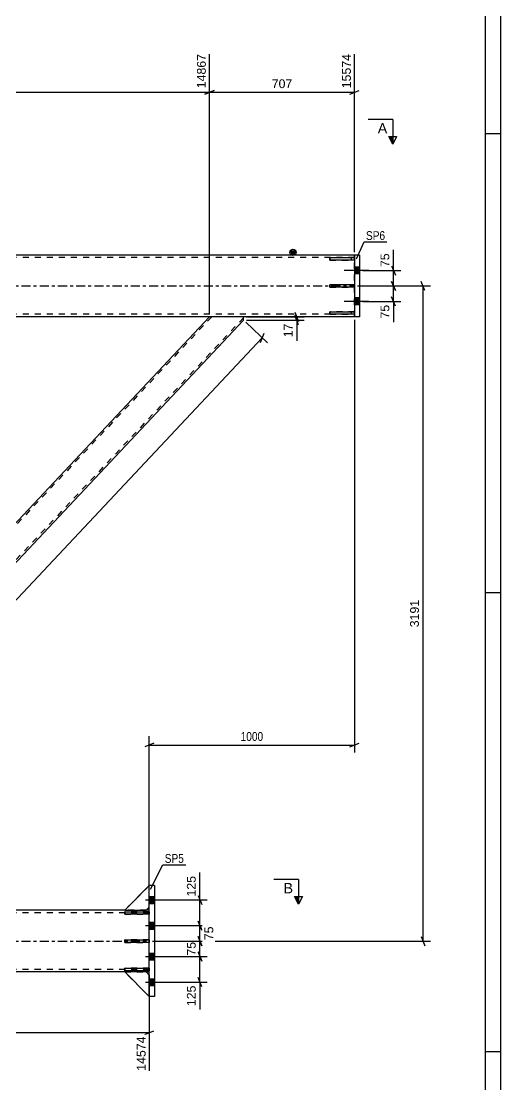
# Model space of a CAD drawing. Header units: millimetres. Extents: x -106 to 1083, y -547 to 294.
# Drawn here: x 927.3 to 1083, y -259.3 to 85.9 of the extents above; entities that cross this region are included whole.
import ezdxf

# ---------------------------------------------------------------- set-up
doc = ezdxf.new("R2010")
doc.units = ezdxf.units.MM
doc.linetypes.add('DXK_LINE_DOT2', pattern=[3.9198, 1.9599, -1.9599])
doc.linetypes.add('DXK_LINE_DOT3', pattern=[5.9187, 2.979, -0.9799, 0.9799, -0.9799])
doc.styles.add('Arial', font='ARIAL.TTF', dxfattribs={"height": 0.2})
doc.styles.add('Arial Narrow', font='ARIALN.TTF', dxfattribs={"height": 0.2})

# ---------------------------------------------------------------- blocks, each defined once
blk = doc.blocks.new('Unknown-761556658-1163')
at = {"color": 5, "linetype": 'Continuous'}
for p, q in [((1083, -546.62), (1083, 294.38)), ((1078, -541.62), (1078, 289.38)), ((1083, 49.38), (1078, 49.38)), ((1083, -99.62), (1078, -99.62)), ((1083, -248.62), (1078, -248.62))]:
    blk.add_line(p, q, dxfattribs=at)
blk = doc.blocks.new('Part-761556658-1664 - 1390')
at = {"color": 7, "linetype": 'DXK_LINE_DOT2'}
for p, q in [((1035.51, -8.37), (1027.51, -8.37)), ((1027.51, -8.37), (1027.51, -9.17)), ((1027.51, -9.17), (1035.51, -9.17)), ((1034.51, -9.17), (1034.51, -8.37)), ((1035.51, -9.17), (1035.51, -8.37))]:
    blk.add_line(p, q, dxfattribs=at)
blk = doc.blocks.new('Part-761556658-1393 - 1390')
at = {"color": 7, "linetype": 'DXK_LINE_DOT2'}
for p, q in [((968.84, -221.48), (960.84, -221.48)), ((960.84, -221.48), (960.84, -222.28)), ((960.84, -222.28), (968.84, -222.28)), ((967.84, -222.28), (967.84, -221.48)), ((968.84, -222.28), (968.84, -221.48))]:
    blk.add_line(p, q, dxfattribs=at)
blk = doc.blocks.new('Part-761556658-1655 - 1390')
at = {"color": 7, "linetype": 'DXK_LINE_DOT2'}
for p, q in [((968.84, -194.67), (960.84, -202.67)), ((968.84, -201.67), (968.84, -194.67)), ((960.84, -202.67), (967.84, -202.67)), ((967.84, -202.67), (968.84, -201.67))]:
    blk.add_line(p, q, dxfattribs=at)
blk = doc.blocks.new('Part-761556658-1394 - 1390')
at = {"color": 2, "linetype": 'Continuous'}
for p, q in [((960.84, -203.15), (968.84, -203.15)), ((960.84, -203.95), (960.84, -203.15)), ((968.84, -203.15), (968.84, -203.95)), ((968.84, -203.95), (960.84, -203.95))]:
    blk.add_line(p, q, dxfattribs=at)
at = {"color": 7, "linetype": 'DXK_LINE_DOT2'}
blk.add_line((967.84, -203.95), (967.84, -203.15), dxfattribs=at)
blk = doc.blocks.new('Part-761556658-1662 - 1390')
at = {"color": 7, "linetype": 'DXK_LINE_DOT2'}
for p, q in [((1035.51, 0.4), (1027.51, 0.4)), ((1027.51, 0.4), (1027.51, -0.4)), ((1034.51, -0.4), (1034.51, 0.4)), ((1035.51, -0.4), (1035.51, 0.4)), ((1027.51, -0.4), (1035.51, -0.4))]:
    blk.add_line(p, q, dxfattribs=at)
blk = doc.blocks.new('Part-761556658-1395 - 1390')
at = {"color": 2, "linetype": 'Continuous'}
for p, q in [((960.84, -212.31), (968.84, -212.31)), ((960.84, -213.11), (960.84, -212.31)), ((968.84, -213.11), (960.84, -213.11)), ((968.84, -212.31), (968.84, -213.11))]:
    blk.add_line(p, q, dxfattribs=at)
at = {"color": 7, "linetype": 'DXK_LINE_DOT2'}
blk.add_line((967.84, -213.11), (967.84, -212.31), dxfattribs=at)
blk = doc.blocks.new('Part-761556658-1396 - 1390')
at = {"color": 2, "linetype": 'Continuous'}
for p, q in [((960.84, -221.48), (968.84, -221.48)), ((960.84, -222.28), (960.84, -221.48)), ((968.84, -222.28), (960.84, -222.28)), ((968.84, -221.48), (968.84, -222.28))]:
    blk.add_line(p, q, dxfattribs=at)
at = {"color": 7, "linetype": 'DXK_LINE_DOT2'}
blk.add_line((967.84, -222.28), (967.84, -221.48), dxfattribs=at)
blk = doc.blocks.new('Part-761556658-1682 - 1390')
at = {"color": 7, "linetype": 'DXK_LINE_DOT2'}
for p, q in [((968.84, -203.47), (45.43, -203.47)), ((967.84, -202.67), (960.84, -202.67)), ((968.84, -222.67), (968.84, -202.67)), ((968.84, -221.87), (45.43, -221.87))]:
    blk.add_line(p, q, dxfattribs=at)
at = {"color": 2, "linetype": 'Continuous'}
for p, q in [((960.84, -202.67), (814.68, -202.67)), ((968.84, -202.67), (967.84, -202.67)), ((968.84, -222.67), (45.43, -222.67))]:
    blk.add_line(p, q, dxfattribs=at)
at = {"color": 7, "linetype": 'DXK_LINE_DOT3'}
blk.add_line((45.43, -212.67), (968.84, -212.67), dxfattribs=at)
blk = doc.blocks.new('Part-761556658-1649 - 1390')
at = {"color": 7, "linetype": 'DXK_LINE_DOT2'}
for p, q in [((960.84, -222.71), (967.84, -222.71)), ((968.84, -230.71), (960.84, -222.71)), ((967.84, -222.71), (968.84, -223.71)), ((968.84, -223.71), (968.84, -230.71))]:
    blk.add_line(p, q, dxfattribs=at)
blk = doc.blocks.new('Part-761556658-1646 - 1390')
at = {"color": 7, "linetype": 'DXK_LINE_DOT2'}
for p, q in [((968.84, -203.15), (960.84, -203.15)), ((960.84, -203.15), (960.84, -203.95)), ((967.84, -203.95), (967.84, -203.15)), ((968.84, -203.95), (968.84, -203.15)), ((960.84, -203.95), (968.84, -203.95))]:
    blk.add_line(p, q, dxfattribs=at)
blk = doc.blocks.new('Part-761556658-1478 - 1390')
at = {"color": 2, "linetype": 'Continuous'}
for p, q in [((968.84, -230.67), (968.84, -194.67)), ((970.51, -194.67), (968.84, -194.67)), ((970.51, -194.67), (970.51, -230.67)), ((970.51, -230.67), (968.84, -230.67))]:
    blk.add_line(p, q, dxfattribs=at)
blk = doc.blocks.new('Part-761556658-1659 - 1390')
at = {"color": 2, "linetype": 'Continuous'}
for p, q in [((1035.51, 0.4), (1027.51, 0.4)), ((1027.51, -0.4), (1027.51, 0.4)), ((1035.51, 0.4), (1035.51, -0.4)), ((1035.51, -0.4), (1027.51, -0.4))]:
    blk.add_line(p, q, dxfattribs=at)
at = {"color": 7, "linetype": 'DXK_LINE_DOT2'}
blk.add_line((1034.51, -0.4), (1034.51, 0.4), dxfattribs=at)
blk = doc.blocks.new('Part-761556658-1483 - 1390')
at = {"color": 2, "linetype": 'Continuous'}
for p, q in [((1037.17, 10), (1035.51, 10)), ((1035.51, 10), (1035.51, -10)), ((1037.17, 10), (1037.17, -10)), ((1037.17, -10), (1035.51, -10))]:
    blk.add_line(p, q, dxfattribs=at)
blk = doc.blocks.new('Part-761556658-1660 - 1390')
at = {"color": 2, "linetype": 'Continuous'}
for p, q in [((1035.51, 9.17), (1027.51, 9.17)), ((1027.51, 8.37), (1027.51, 9.17)), ((1035.51, 8.37), (1027.51, 8.37)), ((1035.51, 9.17), (1035.51, 8.37))]:
    blk.add_line(p, q, dxfattribs=at)
at = {"color": 7, "linetype": 'DXK_LINE_DOT2'}
blk.add_line((1034.51, 8.37), (1034.51, 9.17), dxfattribs=at)
blk = doc.blocks.new('Part-761556658-1645 - 1390')
at = {"color": 7, "linetype": 'DXK_LINE_DOT2'}
for p, q in [((968.84, -212.31), (960.84, -212.31)), ((960.84, -212.31), (960.84, -213.11)), ((960.84, -213.11), (968.84, -213.11)), ((967.84, -213.11), (967.84, -212.31)), ((968.84, -213.11), (968.84, -212.31))]:
    blk.add_line(p, q, dxfattribs=at)
blk = doc.blocks.new('Part-761556658-1652 - 1390')
at = {"color": 2, "linetype": 'Continuous'}
for p, q in [((968.84, -230.71), (960.84, -222.71)), ((967.84, -222.71), (960.84, -222.71)), ((967.84, -222.71), (968.84, -223.71)), ((968.84, -230.67), (968.84, -230.71))]:
    blk.add_line(p, q, dxfattribs=at)
at = {"color": 7, "linetype": 'DXK_LINE_DOT2'}
blk.add_line((968.84, -230.67), (968.84, -223.71), dxfattribs=at)
blk = doc.blocks.new('Part-761556658-1658 - 1390')
at = {"color": 2, "linetype": 'Continuous'}
for p, q in [((968.84, -194.67), (960.84, -202.67)), ((960.84, -202.67), (967.84, -202.67)), ((967.84, -202.67), (968.84, -201.67))]:
    blk.add_line(p, q, dxfattribs=at)
at = {"color": 7, "linetype": 'DXK_LINE_DOT2'}
blk.add_line((968.84, -201.67), (968.84, -194.67), dxfattribs=at)
blk = doc.blocks.new('Part-761556658-1661 - 1390')
at = {"color": 2, "linetype": 'Continuous'}
for p, q in [((1027.51, -8.37), (1035.51, -8.37)), ((1027.51, -9.17), (1027.51, -8.37)), ((1035.51, -9.17), (1027.51, -9.17)), ((1035.51, -8.37), (1035.51, -9.17))]:
    blk.add_line(p, q, dxfattribs=at)
at = {"color": 7, "linetype": 'DXK_LINE_DOT2'}
blk.add_line((1034.51, -9.17), (1034.51, -8.37), dxfattribs=at)
blk = doc.blocks.new('Part-761556658-1663 - 1390')
at = {"color": 7, "linetype": 'DXK_LINE_DOT2'}
for p, q in [((1035.51, 9.17), (1027.51, 9.17)), ((1027.51, 9.17), (1027.51, 8.37)), ((1027.51, 8.37), (1035.51, 8.37)), ((1034.51, 8.37), (1034.51, 9.17)), ((1035.51, 8.37), (1035.51, 9.17))]:
    blk.add_line(p, q, dxfattribs=at)
blk = doc.blocks.new('Part-761556658-1679 - 1390')
at = {"linetype": 'Continuous'}
blk.add_hatch(color=2, dxfattribs=at).paths.add_polyline_path([(1015.51, 10), (1014.71, 11.4), (1016.31, 11.4)])
at = {"color": 2, "linetype": 'Continuous'}
for p, q in [((1015.51, 10), (1014.71, 11.4)), ((1014.71, 11.4), (1016.31, 11.4)), ((1016.31, 11.4), (1015.51, 10)), ((1035.51, 10), (814.68, 10)), ((1035.51, -10), (83.17, -10))]:
    blk.add_line(p, q, dxfattribs=at)
at = {"color": 7, "linetype": 'DXK_LINE_DOT2'}
for p, q in [((1035.51, 9.2), (45.43, 9.2)), ((1035.51, -10), (1035.51, 10)), ((1035.51, -9.2), (45.43, -9.2))]:
    blk.add_line(p, q, dxfattribs=at)
at = {"color": 7, "linetype": 'DXK_LINE_DOT3'}
blk.add_line((45.43, 0), (1035.51, 0), dxfattribs=at)
at = {"color": 2, "linetype": 'Continuous'}
blk.add_circle((1015.51, 10.9), 1, dxfattribs=at)
blk = doc.blocks.new('Bolt-761556658-1758 - 1390')
at = {"linetype": 'Continuous'}
for points in [[(968.84, -198.23), (968.84, -200.43), (970.51, -200.43), (970.51, -198.23)], [(968.84, -198.23), (968.84, -200.43), (970.51, -200.43), (970.51, -198.23)], [(968.84, -198.23), (968.84, -200.43), (970.51, -200.43), (970.51, -198.23)], [(968.84, -206.57), (968.84, -208.77), (970.51, -208.77), (970.51, -206.57)], [(968.84, -206.57), (968.84, -208.77), (970.51, -208.77), (970.51, -206.57)], [(968.84, -216.57), (968.84, -218.77), (970.51, -218.77), (970.51, -216.57)], [(968.84, -216.57), (968.84, -218.77), (970.51, -218.77), (970.51, -216.57)], [(968.84, -224.9), (968.84, -227.1), (970.51, -227.1), (970.51, -224.9)], [(968.84, -224.9), (968.84, -227.1), (970.51, -227.1), (970.51, -224.9)], [(968.84, -224.9), (968.84, -227.1), (970.51, -227.1), (970.51, -224.9)]]:
    blk.add_hatch(color=1, dxfattribs=at).paths.add_polyline_path(points)
at = {"color": 1, "linetype": 'Continuous'}
for p, q in [((967.57, -199.33), (975.51, -199.33)), ((967.57, -199.33), (975.51, -199.33)), ((967.57, -199.33), (975.51, -199.33)), ((968.84, -198.23), (970.51, -198.23)), ((968.84, -198.23), (970.51, -198.23)), ((968.84, -198.23), (970.51, -198.23)), ((968.84, -200.43), (970.51, -200.43)), ((968.84, -200.43), (970.51, -200.43)), ((968.84, -200.43), (970.51, -200.43)), ((968.84, -206.57), (970.51, -206.57)), ((968.84, -206.57), (970.51, -206.57)), ((967.57, -207.67), (975.51, -207.67)), ((967.57, -207.67), (975.51, -207.67)), ((968.84, -208.77), (970.51, -208.77)), ((968.84, -208.77), (970.51, -208.77)), ((968.84, -216.57), (970.51, -216.57)), ((968.84, -216.57), (970.51, -216.57)), ((967.57, -217.67), (975.51, -217.67)), ((967.57, -217.67), (975.51, -217.67)), ((968.84, -218.77), (970.51, -218.77)), ((968.84, -218.77), (970.51, -218.77)), ((967.57, -226), (975.51, -226)), ((967.57, -226), (975.51, -226)), ((967.57, -226), (975.51, -226)), ((968.84, -224.9), (970.51, -224.9)), ((968.84, -224.9), (970.51, -224.9)), ((968.84, -224.9), (970.51, -224.9)), ((968.84, -227.1), (970.51, -227.1)), ((968.84, -227.1), (970.51, -227.1)), ((968.84, -227.1), (970.51, -227.1))]:
    blk.add_line(p, q, dxfattribs=at)
blk = doc.blocks.new('Bolt-761556658-1759 - 1390')
at = {"linetype": 'Continuous'}
for points in [[(1035.51, 6.1), (1035.51, 3.9), (1037.17, 3.9), (1037.17, 6.1)], [(1035.51, 6.1), (1035.51, 3.9), (1037.17, 3.9), (1037.17, 6.1)], [(1035.51, -3.9), (1035.51, -6.1), (1037.17, -6.1), (1037.17, -3.9)], [(1035.51, -3.9), (1035.51, -6.1), (1037.17, -6.1), (1037.17, -3.9)]]:
    blk.add_hatch(color=1, dxfattribs=at).paths.add_polyline_path(points)
at = {"color": 1, "linetype": 'Continuous'}
for p, q in [((1040.11, 5), (1032.17, 5)), ((1040.11, 5), (1032.17, 5)), ((1037.17, 6.1), (1035.51, 6.1)), ((1037.17, 6.1), (1035.51, 6.1)), ((1037.17, 3.9), (1035.51, 3.9)), ((1037.17, 3.9), (1035.51, 3.9)), ((1040.11, -5), (1032.17, -5)), ((1040.11, -5), (1032.17, -5)), ((1037.17, -3.9), (1035.51, -3.9)), ((1037.17, -3.9), (1035.51, -3.9)), ((1037.17, -6.1), (1035.51, -6.1)), ((1037.17, -6.1), (1035.51, -6.1))]:
    blk.add_line(p, q, dxfattribs=at)
blk = doc.blocks.new('Part-761556658-1832 - 1390')
at = {"color": 7, "linetype": 'DXK_LINE_DOT2'}
for p, q in [((989.12, -10), (808.23, -202.34)), ((999.43, -10.32), (818.55, -202.67)), ((999.43, -10), (988.39, -10)), ((903.83, -99.91), (897.79, -106.33)), ((809.36, -200.36), (808.23, -201.57)), ((808.23, -202.67), (808.23, -201.57)), ((819.28, -202.67), (808.23, -202.67))]:
    blk.add_line(p, q, dxfattribs=at)
at = {"color": 2, "linetype": 'Continuous'}
for p, q in [((988.39, -10), (903.83, -99.91)), ((999.43, -11.1), (999.43, -10)), ((999.43, -11.1), (819.28, -202.67)), ((897.79, -106.33), (809.36, -200.36))]:
    blk.add_line(p, q, dxfattribs=at)
blk = doc.blocks.new('StraightDimension-761556658-20602 - 1390')
at = {"color": 7, "linetype": 'Continuous'}
for p, q in [((808.23, -9), (808.23, 79.8)), ((988.39, -9), (988.39, 75.3)), ((809.73, 63.48), (806.73, 62.28)), ((808.23, 62.88), (988.39, 62.88)), ((986.89, 62.28), (989.89, 63.48))]:
    blk.add_line(p, q, dxfattribs=at)
at = {"color": 0, "linetype": 'Continuous'}
blk.add_wipeout([(987.79, 75.9), (983.59, 75.9), (983.59, 63.58), (987.79, 63.58)], dxfattribs=at)
at = {"color": 0}
blk.add_wipeout([(903.36, 63.63), (903.36, 67.83), (893.26, 67.83), (893.26, 63.63)], dxfattribs=at)
at = {"color": 3, "linetype": 'Continuous', "style": 'Arial'}
blk.add_text('14867', height=2.865, rotation=90.0002, dxfattribs=at).set_placement((987.19, 64.18))
at = {"color": 3, "style": 'Arial'}
blk.add_text('2702', height=2.865, dxfattribs=at).set_placement((893.86, 64.23))
blk = doc.blocks.new('StraightDimension-761556658-21877 - 1390')
at = {"color": 7, "linetype": 'Continuous'}
for p, q in [((1036.51, 0), (1060.17, 0)), ((1058.37, -1.5), (1057.17, 1.5)), ((1057.77, -212.71), (1057.77, 0)), ((969.84, -212.71), (1060.17, -212.71)), ((1057.17, -211.21), (1058.37, -214.21))]:
    blk.add_line(p, q, dxfattribs=at)
at = {"color": 0}
blk.add_wipeout([(1057.02, -101.31), (1052.82, -101.31), (1052.82, -111.4), (1057.02, -111.4)], dxfattribs=at)
at = {"color": 3, "style": 'Arial'}
blk.add_text('3191', height=2.865, rotation=90.0002, dxfattribs=at).set_placement((1056.42, -110.8))
blk = doc.blocks.new('StraightDimension-761556658-2868 - 1390')
at = {"color": 7, "linetype": 'Continuous'}
for p, q in [((1036.51, 0), (1050.56, 0)), ((1047.56, 1.5), (1048.76, -1.5)), ((1048.16, -5), (1048.16, 0)), ((1038.17, -5), (1050.56, -5)), ((1048.76, -6.5), (1047.56, -3.5))]:
    blk.add_line(p, q, dxfattribs=at)
at = {"color": 0}
blk.add_wipeout([(1047.41, -5.53), (1043.21, -5.53), (1043.21, -11.17), (1047.41, -11.17)], dxfattribs=at)
at = {"color": 7, "linetype": 'Continuous'}
blk.add_line((1048.16, -5), (1048.16, -11.7), dxfattribs=at)
blk.add_line((1048.16, -5), (1048.16, -11.7), dxfattribs=at)
at = {"color": 3, "style": 'Arial'}
blk.add_text('75', height=2.865, rotation=90.0002, dxfattribs=at).set_placement((1046.81, -10.57))
blk = doc.blocks.new('StraightDimension-761556658-20601 - 1390')
at = {"color": 7, "linetype": 'Continuous'}
for p, q in [((988.39, -9), (988.39, 75.3)), ((1035.51, 11), (1035.51, 75.3)), ((989.89, 63.48), (986.89, 62.28)), ((988.39, 62.88), (1035.51, 62.88)), ((1034.01, 62.28), (1037.01, 63.48))]:
    blk.add_line(p, q, dxfattribs=at)
at = {"color": 0, "linetype": 'Continuous'}
blk.add_wipeout([(1034.91, 75.9), (1030.71, 75.9), (1030.71, 63.58), (1034.91, 63.58)], dxfattribs=at)
at = {"color": 0}
blk.add_wipeout([(1015.88, 63.63), (1015.88, 67.83), (1008.01, 67.83), (1008.01, 63.63)], dxfattribs=at)
at = {"color": 3, "linetype": 'Continuous', "style": 'Arial'}
blk.add_text('15574', height=2.865, rotation=90.0002, dxfattribs=at).set_placement((1034.31, 64.18))
at = {"color": 3, "style": 'Arial'}
blk.add_text('707', height=2.865, dxfattribs=at).set_placement((1008.61, 64.23))
blk = doc.blocks.new('StraightDimension-761556658-2859 - 1390')
at = {"color": 7, "linetype": 'Continuous'}
for p, q in [((1038.17, 5), (1050.56, 5)), ((1047.56, 6.5), (1048.76, 3.5)), ((1048.16, 0), (1048.16, 5)), ((1036.51, 0), (1050.56, 0)), ((1048.76, -1.5), (1047.56, 1.5))]:
    blk.add_line(p, q, dxfattribs=at)
at = {"color": 0}
blk.add_wipeout([(1047.41, 11.17), (1043.21, 11.17), (1043.21, 5.53), (1047.41, 5.53)], dxfattribs=at)
at = {"color": 7, "linetype": 'Continuous'}
blk.add_line((1048.16, 5), (1048.16, 11.7), dxfattribs=at)
blk.add_line((1048.16, 5), (1048.16, 11.7), dxfattribs=at)
at = {"color": 3, "style": 'Arial'}
blk.add_text('75', height=2.865, rotation=90.0002, dxfattribs=at).set_placement((1046.81, 6.13))
blk = doc.blocks.new('StraightDimension-761556658-21815 - 1390')
at = {"color": 7, "linetype": 'Continuous'}
for p, q in [((1000.43, -10), (1019.11, -10)), ((1016.11, -8.5), (1017.31, -11.5)), ((1017.31, -12.6), (1016.11, -9.6)), ((1016.71, -11.1), (1016.71, -10)), ((1000.43, -11.1), (1019.11, -11.1))]:
    blk.add_line(p, q, dxfattribs=at)
at = {"color": 0}
blk.add_wipeout([(1015.96, -11.63), (1011.76, -11.63), (1011.76, -17.27), (1015.96, -17.27)], dxfattribs=at)
at = {"color": 7, "linetype": 'Continuous'}
blk.add_line((1016.71, -11.1), (1016.71, -17.8), dxfattribs=at)
blk.add_line((1016.71, -11.1), (1016.71, -17.8), dxfattribs=at)
at = {"color": 3, "style": 'Arial'}
blk.add_text('17', height=2.865, rotation=90.0002, dxfattribs=at).set_placement((1015.36, -16.67))
blk = doc.blocks.new('StraightDimension-761556658-21134 - 1390')
at = {"color": 7, "linetype": 'Continuous'}
for p, q in [((969.84, -212.67), (987.67, -212.67)), ((984.67, -211.17), (985.87, -214.17)), ((985.27, -217.67), (985.27, -212.67)), ((985.87, -219.17), (984.67, -216.17)), ((971.51, -217.67), (987.67, -217.67))]:
    blk.add_line(p, q, dxfattribs=at)
at = {"color": 0}
blk.add_wipeout([(984.52, -212.34), (980.32, -212.34), (980.32, -217.99), (984.52, -217.99)], dxfattribs=at)
at = {"color": 3, "style": 'Arial'}
blk.add_text('75', height=2.865, rotation=90.0002, dxfattribs=at).set_placement((983.92, -217.39))
blk = doc.blocks.new('StraightDimension-761556658-21132 - 1390')
at = {"color": 7, "linetype": 'Continuous'}
for p, q in [((971.51, -199.33), (987.67, -199.33)), ((984.67, -197.83), (985.87, -200.83)), ((985.27, -207.67), (985.27, -199.33)), ((985.87, -209.17), (984.67, -206.17)), ((971.51, -207.67), (987.67, -207.67))]:
    blk.add_line(p, q, dxfattribs=at)
at = {"color": 0}
blk.add_wipeout([(984.52, -190.94), (980.32, -190.94), (980.32, -198.81), (984.52, -198.81)], dxfattribs=at)
at = {"color": 7, "linetype": 'Continuous'}
blk.add_line((985.27, -199.33), (985.27, -190.41), dxfattribs=at)
blk.add_line((985.27, -199.33), (985.27, -190.41), dxfattribs=at)
at = {"color": 3, "style": 'Arial'}
blk.add_text('125', height=2.865, rotation=90.0002, dxfattribs=at).set_placement((983.92, -198.21))
blk = doc.blocks.new('StraightDimension-761556658-21135 - 1390')
at = {"color": 7, "linetype": 'Continuous'}
for p, q in [((984.67, -216.17), (985.87, -219.17)), ((971.51, -217.67), (987.67, -217.67)), ((985.27, -226), (985.27, -217.67)), ((971.51, -226), (987.67, -226)), ((985.87, -227.5), (984.67, -224.5))]:
    blk.add_line(p, q, dxfattribs=at)
at = {"color": 0}
blk.add_wipeout([(984.52, -226.52), (980.32, -226.52), (980.32, -234.4), (984.52, -234.4)], dxfattribs=at)
at = {"color": 7, "linetype": 'Continuous'}
blk.add_line((985.27, -226), (985.27, -234.92), dxfattribs=at)
blk.add_line((985.27, -226), (985.27, -234.92), dxfattribs=at)
at = {"color": 3, "style": 'Arial'}
blk.add_text('125', height=2.865, rotation=90.0002, dxfattribs=at).set_placement((983.92, -233.8))
blk = doc.blocks.new('StraightDimension-761556658-3200 - 1390')
at = {"color": 7, "linetype": 'Continuous'}
for p, q in [((1035.51, -11), (1035.51, -151.43)), ((970.34, -148.43), (967.34, -149.63)), ((968.84, -201.67), (968.84, -146.18)), ((1034.01, -149.63), (1037.01, -148.43)), ((968.84, -149.03), (1035.51, -149.03))]:
    blk.add_line(p, q, dxfattribs=at)
at = {"color": 0}
blk.add_wipeout([(1006.43, -148.28), (1006.43, -144.08), (997.92, -144.08), (997.92, -148.28)], dxfattribs=at)
at = {"color": 3, "style": 'Arial Narrow'}
blk.add_text('1000', height=2.863, dxfattribs=at).set_placement((998.52, -147.68))
blk = doc.blocks.new('StraightDimension-761556658-21782 - 1390')
at = {"color": 7, "linetype": 'Continuous'}
for p, q in [((1000.16, -11.79), (1007.28, -18.48)), ((825.38, -208.4), (1005.53, -16.84)), ((1004.94, -18.34), (1006.12, -15.33)), ((820.01, -203.35), (827.12, -210.05)), ((825.97, -206.9), (824.78, -209.9))]:
    blk.add_line(p, q, dxfattribs=at)
at = {"color": 0}
blk.add_wipeout([(918.36, -108.43), (915.3, -105.55), (908.39, -112.9), (911.45, -115.78)], dxfattribs=at)
at = {"color": 3, "style": 'Arial'}
blk.add_text('3945', height=2.865, rotation=46.7591, dxfattribs=at).set_placement((911.42, -114.93))
blk = doc.blocks.new('StraightDimension-761556658-20778 - 1390')
at = {"color": 7, "linetype": 'Continuous'}
for p, q in [((808.23, -202.57), (808.23, -254.78)), ((968.84, -223.71), (968.84, -254.78)), ((809.73, -241.76), (806.73, -242.96)), ((808.23, -242.36), (968.84, -242.36)), ((967.34, -242.96), (970.34, -241.76))]:
    blk.add_line(p, q, dxfattribs=at)
at = {"color": 0}
blk.add_wipeout([(893.58, -241.61), (893.58, -237.41), (883.49, -237.41), (883.49, -241.61)], dxfattribs=at)
at = {"color": 0, "linetype": 'Continuous'}
blk.add_wipeout([(968.24, -243.06), (964.04, -243.06), (964.04, -255.38), (968.24, -255.38)], dxfattribs=at)
at = {"color": 3, "style": 'Arial'}
blk.add_text('2409', height=2.865, dxfattribs=at).set_placement((884.09, -241.01))
at = {"color": 3, "linetype": 'Continuous', "style": 'Arial'}
blk.add_text('14574', height=2.865, rotation=90.0002, dxfattribs=at).set_placement((967.64, -254.78))
blk = doc.blocks.new('StraightDimension-761556658-21133 - 1390')
at = {"color": 7, "linetype": 'Continuous'}
for p, q in [((984.67, -206.17), (985.87, -209.17)), ((971.51, -207.67), (988.12, -207.67)), ((985.27, -212.67), (985.27, -207.67)), ((969.84, -212.67), (988.12, -212.67)), ((985.87, -214.17), (984.67, -211.17))]:
    blk.add_line(p, q, dxfattribs=at)
at = {"color": 0}
blk.add_wipeout([(990.22, -207.34), (986.02, -207.34), (986.02, -212.99), (990.22, -212.99)], dxfattribs=at)
at = {"color": 3, "style": 'Arial'}
blk.add_text('75', height=2.865, rotation=90.0002, dxfattribs=at).set_placement((989.62, -212.39))
blk = doc.blocks.new('Mark-761556658-1474 - 1390')
at = {"color": 0}
blk.add_wipeout([(980.07, -187.28), (980.07, -184.28), (973.86, -184.28), (973.86, -187.28)], dxfattribs=at)
blk.add_wipeout([(980.07, -187.28), (980.07, -184.28), (973.86, -184.28), (973.86, -187.28)], dxfattribs=at)
at = {"color": 30, "linetype": 'Continuous'}
for p, q in [((969.25, -195.84), (973.26, -187.88)), ((973.26, -187.88), (980.67, -187.88))]:
    blk.add_line(p, q, dxfattribs=at)
at = {"color": 3, "style": 'Arial Narrow'}
blk.add_text('SP5', height=2.863, dxfattribs=at).set_placement((973.86, -187.28))
blk = doc.blocks.new('Mark-761556658-1479 - 1390')
at = {"color": 0}
blk.add_wipeout([(1045.43, 14.93), (1045.43, 17.93), (1039.22, 17.93), (1039.22, 14.93)], dxfattribs=at)
blk.add_wipeout([(1045.43, 14.93), (1045.43, 17.93), (1039.22, 17.93), (1039.22, 14.93)], dxfattribs=at)
at = {"color": 30, "linetype": 'Continuous'}
for p, q in [((1036.17, 8.79), (1038.62, 14.33)), ((1038.62, 14.33), (1046.03, 14.33))]:
    blk.add_line(p, q, dxfattribs=at)
at = {"color": 3, "style": 'Arial Narrow'}
blk.add_text('SP6', height=2.863, dxfattribs=at).set_placement((1039.22, 14.93))
blk = doc.blocks.new('SectionMark-761556658-3289 - 1390')
at = {"color": 6, "linetype": 'Continuous'}
for p in [(1017.3, -192.67), (1018.55, -198.17)]:
    blk.add_line(p, (1017.3, -200.67), dxfattribs=at)
at = {"color": 0, "linetype": 'Continuous'}
blk.add_wipeout([(1015.55, -197.17), (1015.55, -193.67), (1012.43, -193.67), (1012.43, -197.17)], dxfattribs=at)
at = {"linetype": 'Continuous'}
blk.add_hatch(color=6, dxfattribs=at).paths.add_polyline_path([(1016.05, -198.17), (1017.3, -198.17), (1017.3, -200.67)])
at = {"color": 6, "linetype": 'Continuous'}
for p, q in [((1017.3, -192.67), (1009.3, -192.67)), ((1016.05, -198.17), (1018.55, -198.17)), ((1017.3, -200.67), (1016.05, -198.17))]:
    blk.add_line(p, q, dxfattribs=at)
at = {"color": 3, "linetype": 'Continuous', "style": 'Arial'}
blk.add_text('B', height=3.34, dxfattribs=at).set_placement((1012.43, -197.17))
blk = doc.blocks.new('SectionMark-761556658-3291 - 1390')
at = {"color": 6, "linetype": 'Continuous'}
for p in [(1047.9, 54.03), (1049.15, 48.53)]:
    blk.add_line(p, (1047.9, 46.03), dxfattribs=at)
at = {"color": 0, "linetype": 'Continuous'}
blk.add_wipeout([(1046.15, 49.53), (1046.15, 53.03), (1043.04, 53.03), (1043.04, 49.53)], dxfattribs=at)
at = {"linetype": 'Continuous'}
blk.add_hatch(color=6, dxfattribs=at).paths.add_polyline_path([(1046.65, 48.53), (1047.9, 48.53), (1047.9, 46.03)])
at = {"color": 6, "linetype": 'Continuous'}
for p, q in [((1047.9, 54.03), (1039.9, 54.03)), ((1046.65, 48.53), (1049.15, 48.53)), ((1047.9, 46.03), (1046.65, 48.53))]:
    blk.add_line(p, q, dxfattribs=at)
at = {"color": 3, "linetype": 'Continuous', "style": 'Arial'}
blk.add_text('A', height=3.34, dxfattribs=at).set_placement((1043.04, 49.53))

msp = doc.modelspace()

# ---------------------------------------------------------------- block references
for name in ['Unknown-761556658-1163', 'Part-761556658-1679 - 1390', 'Part-761556658-1660 - 1390', 'Part-761556658-1663 - 1390', 'Part-761556658-1483 - 1390', 'Bolt-761556658-1759 - 1390', 'Part-761556658-1662 - 1390', 'Part-761556658-1659 - 1390', 'Part-761556658-1832 - 1390', 'Part-761556658-1664 - 1390', 'Part-761556658-1661 - 1390', 'Part-761556658-1655 - 1390', 'Part-761556658-1658 - 1390', 'Part-761556658-1478 - 1390', 'Bolt-761556658-1758 - 1390', 'Part-761556658-1682 - 1390', 'Part-761556658-1394 - 1390', 'Part-761556658-1646 - 1390', 'Part-761556658-1395 - 1390', 'Part-761556658-1645 - 1390', 'Part-761556658-1393 - 1390', 'Part-761556658-1396 - 1390', 'Part-761556658-1649 - 1390', 'Part-761556658-1652 - 1390']:
    msp.add_blockref(name, (0, 0))

# ---------------------------------------------------------------- next in the draw order: block references
msp.add_blockref('StraightDimension-761556658-20602 - 1390', (0, 0))

# ---------------------------------------------------------------- next in the draw order: block references
msp.add_blockref('StraightDimension-761556658-21877 - 1390', (0, 0))

# ---------------------------------------------------------------- next in the draw order: block references
for name in ['StraightDimension-761556658-2868 - 1390', 'StraightDimension-761556658-21132 - 1390', 'StraightDimension-761556658-21134 - 1390']:
    msp.add_blockref(name, (0, 0))

# ---------------------------------------------------------------- next in the draw order: block references
for name in ['StraightDimension-761556658-20601 - 1390', 'StraightDimension-761556658-21135 - 1390']:
    msp.add_blockref(name, (0, 0))

# ---------------------------------------------------------------- next in the draw order: block references
for name in ['SectionMark-761556658-3291 - 1390', 'StraightDimension-761556658-2859 - 1390', 'StraightDimension-761556658-21815 - 1390']:
    msp.add_blockref(name, (0, 0))

# ---------------------------------------------------------------- next in the draw order: block references
for name in ['Mark-761556658-1479 - 1390', 'StraightDimension-761556658-3200 - 1390']:
    msp.add_blockref(name, (0, 0))

# ---------------------------------------------------------------- next in the draw order: block references
msp.add_blockref('StraightDimension-761556658-21782 - 1390', (0, 0))

# ---------------------------------------------------------------- next in the draw order: block references
for name in ['Mark-761556658-1474 - 1390', 'StraightDimension-761556658-20778 - 1390']:
    msp.add_blockref(name, (0, 0))

# ---------------------------------------------------------------- next in the draw order: block references
for name in ['SectionMark-761556658-3289 - 1390', 'StraightDimension-761556658-21133 - 1390']:
    msp.add_blockref(name, (0, 0))

doc.saveas('drawing.dxf')
